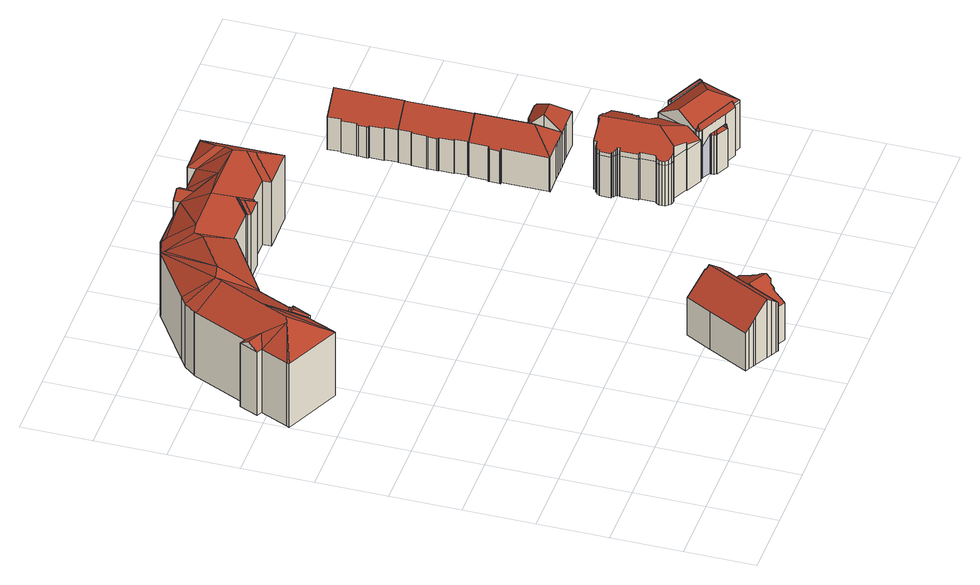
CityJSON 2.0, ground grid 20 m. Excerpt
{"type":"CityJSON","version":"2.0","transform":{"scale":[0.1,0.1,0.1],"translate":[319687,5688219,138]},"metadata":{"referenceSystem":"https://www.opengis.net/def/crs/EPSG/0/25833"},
"CityObjects":{
"building1":{"type":"Building","attributes":{"Gemeindeschluessel":14713000,"Geometrietyp2DReferenz":"3000","function":"31001_9998","roofType":"9999"},"children":["building1-1","building1-2"]},
"building1-1":{"type":"BuildingPart","attributes":{"Dachtyp_tdc":"tdcGableRoof","Dachneigung":40.59,"QualitaetDacherkennung":20,"Geometrietyp2DReferenz":"3000","roofType":"3100","measuredHeight":19.13},"parents":["building1"],"geometry":[{"type":"MultiSurface","lod":"2","boundaries":[[[0,1,2,3,4]],[[1,5,6,2]],[[5,7,8,6]],[[7,9,10,8]],[[9,11,12,10]],[[11,13,14,12]],[[13,15,16,14]],[[15,17,18,16]],[[17,19,20,18]],[[19,21,22,20]],[[21,23,24,22]],[[23,25,26,24]],[[25,27,28,26]],[[27,29,30,28]],[[29,31,32,30]],[[31,33,34,32]],[[33,35,34]],[[29,27,25,23,21,19,17,15,13,11,9]],[[9,7,5,1,0,36,37,38,33,31,29]],[[39,3,2,6,8,10,12,14,16,18,20,22,24,26,28,30,32,34]],[[0,4,36]],[[38,35,33]],[[4,3,39,37,36]],[[37,39,34,35,38]]],"semantics":{"surfaces":[{"type":"WallSurface"},{"type":"RoofSurface"},{"type":"GroundSurface"},{"type":"ClosureSurface"}],"values":[0,0,0,0,0,0,0,0,0,0,0,0,0,0,0,0,0,1,1,2,0,0,3,3]}}]},
"building1-2":{"type":"BuildingPart","attributes":{"Dachtyp_tdc":"tdcGableRoof","Dachneigung":28.57,"QualitaetDacherkennung":24,"Geometrietyp2DReferenz":"3000","roofType":"3100","measuredHeight":16.57},"parents":["building1"],"geometry":[{"type":"MultiSurface","lod":"2","boundaries":[[[40,41,42,43]],[[41,44,45,42]],[[44,46,47,45]],[[46,48,49,47]],[[48,4,3,49]],[[35,50,51,34]],[[50,52,53,51]],[[52,54,55,53]],[[54,56,57,55]],[[56,58,59,57]],[[58,60,61,59]],[[60,62,63,61]],[[62,64,65,63]],[[64,66,67,65]],[[66,68,69,67]],[[68,70,71,69]],[[70,40,43,71]],[[66,64,62,60,58,56,54,52,50,35,38,72]],[[72,36,4,48,46,44,41,40,70,68,66]],[[43,42,45,47,49,3,39,34,51,53,55,57,59,61,63,65,67,69,71]],[[37,36,72]],[[39,3,4,36,37]],[[38,37,72]],[[35,34,39,37,38]]],"semantics":{"surfaces":[{"type":"WallSurface"},{"type":"RoofSurface"},{"type":"GroundSurface"},{"type":"ClosureSurface"}],"values":[0,0,0,0,0,0,0,0,0,0,0,0,0,0,0,0,0,1,1,2,0,3,0,3]}}]},
"building2":{"type":"Building","attributes":{"name":"Neue Nikolaischule","Dachtyp_tdc":"tdcFreeFormRoof","Gemeindeschluessel":14713000,"Dachneigung":33.56,"QualitaetDacherkennung":16,"Geometrietyp2DReferenz":"3000","function":"31001_3021","roofType":"5000","measuredHeight":27.5},"geometry":[{"type":"MultiSurface","lod":"2","boundaries":[[[73,74,75,76]],[[74,77,78,75]],[[77,79,80,78]],[[79,81,82,80]],[[81,83,84,82]],[[83,85,86,84]],[[85,87,88,86]],[[87,89,90,88]],[[89,91,92,90]],[[91,93,94,92]],[[93,95,96,94]],[[95,97,98,96]],[[97,99,100,98]],[[99,101,102,100]],[[101,103,104,102]],[[103,105,106,104]],[[105,107,108,106]],[[107,109,110,108]],[[109,111,112,110]],[[111,113,114,112]],[[113,115,116,114]],[[115,117,118,116]],[[117,119,120,118]],[[119,121,122,120]],[[121,123,124,122]],[[123,125,126,124]],[[125,127,128,126]],[[127,129,130,128]],[[129,131,132,130]],[[131,133,134,132]],[[133,135,136,134]],[[135,137,138,136]],[[137,139,140,138]],[[139,141,142,140]],[[141,143,144,142]],[[143,145,146,144]],[[145,147,148,146]],[[147,149,150,148]],[[149,151,152,150]],[[151,153,154,152]],[[153,155,156,154]],[[155,157,158,156]],[[157,159,160,158]],[[159,161,162,160]],[[161,163,164,162]],[[163,165,166,164]],[[165,73,76,166]],[[167,165,163]],[[168,169,170,171,167,163,161]],[[168,161,159]],[[159,172,168]],[[159,173,172]],[[157,173,159]],[[173,157,155]],[[168,174,169]],[[174,168,172]],[[175,176,173,155,153]],[[175,153,151]],[[177,178,179,176,175,151,149]],[[180,181,177,149,147]],[[180,147,145]],[[181,180,145,143]],[[143,177,181]],[[141,177,143]],[[177,141,139]],[[178,177,139,137]],[[133,137,135]],[[179,137,133]],[[137,179,178]],[[182,183,184,185,179,133,131]],[[186,182,131,129]],[[187,186,129,127]],[[187,127,125]],[[183,182,186,187,125,123]],[[184,183,123,121]],[[185,184,121,119]],[[173,176,179,185,119,117]],[[172,173,117,115]],[[174,172,115,113]],[[170,169,174,113,111]],[[188,189,171,170,111,109]],[[190,191,188,109,107]],[[192,190,107,105]],[[193,192,105,103]],[[193,103,101]],[[192,193,101,99]],[[191,190,192,99,97]],[[189,188,191,97,95]],[[194,195,189,95,93]],[[196,194,93,91]],[[196,91,89]],[[197,198,195,194,196,89,87]],[[85,197,87]],[[197,85,83]],[[198,197,83,81]],[[79,199,81]],[[199,79,200]],[[81,195,198]],[[199,195,81]],[[199,189,195]],[[73,189,199]],[[73,171,189]],[[73,167,171]],[[167,73,165]],[[201,200,79,77]],[[201,77,74]],[[199,200,201,74,73]],[[76,75,78,80,82,84,86,88,90,92,94,96,98,100,102,104,106,108,110,112,114,116,118,120,122,124,126,128,130,132,134,136,138,140,142,144,146,148,150,152,154,156,158,160,162,164,166]]],"semantics":{"surfaces":[{"type":"WallSurface"},{"type":"RoofSurface"},{"type":"GroundSurface"}],"values":[0,0,0,0,0,0,0,0,0,0,0,0,0,0,0,0,0,0,0,0,0,0,0,0,0,0,0,0,0,0,0,0,0,0,0,0,0,0,0,0,0,0,0,0,0,0,0,1,1,1,1,1,1,1,1,1,1,1,1,1,0,1,1,1,1,1,1,1,1,1,1,1,1,1,1,1,1,1,1,1,1,1,1,1,1,1,1,1,1,1,1,1,1,1,1,1,1,1,1,1,1,1,1,1,1,0,1,2]}}]},
"building3":{"type":"Building","attributes":{"Dachtyp_tdc":"tdcFreeFormRoof","Gemeindeschluessel":14713000,"Dachneigung":30.1,"QualitaetDacherkennung":32,"Geometrietyp2DReferenz":"3000","function":"31001_9998","roofType":"5000","measuredHeight":19.57},"geometry":[{"type":"MultiSurface","lod":"2","boundaries":[[[202,203,204,205]],[[203,206,207,204]],[[206,208,209,207]],[[208,210,211,209]],[[210,212,213,211]],[[212,214,215,213]],[[214,216,217,215]],[[216,218,219,217]],[[218,220,221,219]],[[220,222,223,221]],[[222,224,225,223]],[[224,226,227,225]],[[226,228,229,227]],[[228,230,231,229]],[[230,232,233,231]],[[232,234,235,233]],[[234,236,237,235]],[[236,238,239,237]],[[238,240,241,239]],[[240,242,243,241]],[[242,244,245,243]],[[244,246,247,245]],[[246,248,249,247]],[[248,250,251,249]],[[250,252,253,251]],[[252,254,255,253]],[[254,256,257,255]],[[256,258,259,257]],[[258,260,261,259]],[[260,262,263,261]],[[262,264,265,263]],[[264,266,267,265]],[[266,268,269,267]],[[268,270,271,269]],[[270,272,273,271]],[[272,274,275,273]],[[274,276,277,275]],[[276,278,279,277]],[[278,280,281,279]],[[280,282,283,281]],[[282,284,285,283]],[[284,286,287,285]],[[286,202,205,287]],[[288,289,290,291,292,293,294]],[[216,295,296,297,298,299,300,301,302,303,304,305,291,290]],[[305,306,307,308,309,310,311,312,313,314,315,316,317,318,319,320,321,322,323,324,325,326,327,328,329,330,331,332,333,292,291]],[[226,333,332,228]],[[224,293,292,333,226]],[[228,332,331,230]],[[230,331,330,232]],[[232,330,329,234]],[[234,329,328,236]],[[236,328,327,238]],[[238,327,326,240]],[[240,326,325,242]],[[242,325,324,244]],[[244,324,323,246]],[[246,323,322,248]],[[248,322,321,250]],[[250,321,320,252]],[[252,320,319,254]],[[254,319,318,256]],[[256,318,317,258]],[[258,317,316,260]],[[260,316,315,262]],[[262,315,314,264]],[[264,314,313,266]],[[266,313,312,268]],[[268,312,311,270]],[[270,311,310,272]],[[272,310,309,274]],[[274,309,308,276]],[[276,308,307,278]],[[278,307,306,280]],[[280,306,305,304,282]],[[282,304,303,284]],[[284,303,302,286]],[[286,302,301,202]],[[202,301,300,203]],[[203,300,299,206]],[[206,299,298,208]],[[208,298,297,210]],[[210,297,296,212]],[[214,295,216]],[[212,296,295,214]],[[220,288,294,222]],[[222,294,293,224]],[[218,289,288,220]],[[216,290,289,218]],[[205,204,207,209,211,213,215,217,219,221,223,225,227,229,231,233,235,237,239,241,243,245,247,249,251,253,255,257,259,261,263,265,267,269,271,273,275,277,279,281,283,285,287]]],"semantics":{"surfaces":[{"type":"WallSurface"},{"type":"RoofSurface"},{"type":"GroundSurface"}],"values":[0,0,0,0,0,0,0,0,0,0,0,0,0,0,0,0,0,0,0,0,0,0,0,0,0,0,0,0,0,0,0,0,0,0,0,0,0,0,0,0,0,0,0,1,1,1,0,0,0,0,0,0,0,0,0,0,0,0,0,0,0,0,0,0,0,0,0,0,0,0,0,0,0,0,0,0,0,0,0,0,0,0,0,0,0,0,0,0,0,2]}}]},
"building4":{"type":"Building","attributes":{"Dachtyp_tdc":"tdcPolyFlatRoof","Gemeindeschluessel":14713000,"Dachneigung":6.44,"QualitaetDacherkennung":60,"Geometrietyp2DReferenz":"3000","function":"31001_9998","roofType":"2100","measuredHeight":12.75},"geometry":[{"type":"MultiSurface","lod":"2","boundaries":[[[334,335,336,337]],[[335,338,339,336]],[[338,340,341,339]],[[340,342,343,341]],[[342,344,345,343]],[[344,334,337,345]],[[344,342,340,338,335,334]],[[337,336,339,341,343,345]]],"semantics":{"surfaces":[{"type":"WallSurface"},{"type":"RoofSurface"},{"type":"GroundSurface"}],"values":[0,0,0,0,0,0,1,2]}}]},
"building5":{"type":"Building","attributes":{"Gemeindeschluessel":14713000,"Geometrietyp2DReferenz":"3000","function":"31001_9998","roofType":"9999"},"children":["building5-1","building5-2"]},
"building5-1":{"type":"BuildingPart","attributes":{"Dachtyp_tdc":"tdcHipAndGableRoof","Dachneigung":44.38,"QualitaetDacherkennung":77,"Geometrietyp2DReferenz":"3000","roofType":"5000","measuredHeight":15.87},"parents":["building5"],"geometry":[{"type":"MultiSurface","lod":"2","boundaries":[[[346,347,348,349]],[[350,351,352,353]],[[350,354,355,351]],[[354,356,357,355]],[[356,358,359,357]],[[358,360,361,359]],[[360,362,363,361]],[[362,364,365,363]],[[364,366,367,365]],[[366,368,369,367]],[[368,370,371,369]],[[370,372,373,371]],[[372,374,375,373]],[[374,346,349,375]],[[370,368,366,364,362,360,358,376]],[[358,356,354,350,353,377,376]],[[377,378,347,346,374,372,370,376]],[[349,348,379,352,351,355,357,359,361,363,365,367,369,371,373,375]],[[380,378,377]],[[379,348,347,378,380]],[[353,380,377]],[[353,352,379,380]]],"semantics":{"surfaces":[{"type":"WallSurface"},{"type":"RoofSurface"},{"type":"GroundSurface"},{"type":"ClosureSurface"}],"values":[0,0,0,0,0,0,0,0,0,0,0,0,0,0,1,1,1,2,0,3,0,3]}}]},
"building5-2":{"type":"BuildingPart","attributes":{"Dachtyp_tdc":"tdcHipAndGableRoof","Dachneigung":44.85,"QualitaetDacherkennung":84,"Geometrietyp2DReferenz":"3000","roofType":"5000","measuredHeight":16.73},"parents":["building5"],"geometry":[{"type":"MultiSurface","lod":"2","boundaries":[[[381,382,383,384]],[[382,385,386,383]],[[385,387,388,386]],[[387,389,390,388]],[[389,391,392,390]],[[391,393,394,392]],[[393,395,396,394]],[[395,353,352,396]],[[347,397,398,348]],[[397,399,400,398]],[[399,401,402,400]],[[401,403,404,402]],[[403,405,406,404]],[[405,407,408,406]],[[407,381,384,408]],[[403,401,399,397,347,409]],[[347,378,380,353,395,393,409]],[[393,391,389,387,385,382,381,407,405,403,409]],[[384,383,386,388,390,392,394,396,352,379,348,398,400,402,404,406,408]],[[347,348,379,380,378]],[[380,379,352,353]]],"semantics":{"surfaces":[{"type":"WallSurface"},{"type":"RoofSurface"},{"type":"GroundSurface"},{"type":"ClosureSurface"}],"values":[0,0,0,0,0,0,0,0,0,0,0,0,0,0,0,1,1,1,2,3,3]}}]},
"building6":{"type":"Building","attributes":{"Dachtyp_tdc":"tdcFreeFormRoof","Gemeindeschluessel":14713000,"Dachneigung":43.45,"QualitaetDacherkennung":94,"Geometrietyp2DReferenz":"3000","function":"31001_9998","roofType":"5000","measuredHeight":16.15},"geometry":[{"type":"MultiSurface","lod":"2","boundaries":[[[410,411,412,413]],[[411,414,415,412]],[[414,416,417,415]],[[416,418,419,417]],[[418,420,421,419]],[[420,422,423,421]],[[422,424,425,423]],[[424,426,427,425]],[[426,428,429,427]],[[428,430,431,429]],[[430,432,433,431]],[[432,434,435,433]],[[434,436,437,435]],[[436,438,439,437]],[[438,440,441,439]],[[440,442,443,441]],[[442,444,445,443]],[[444,446,447,445]],[[446,448,449,447]],[[448,410,413,449]],[[426,424,422,420,418,416,414,450,451]],[[436,434,432,430,428,451,450,411,410,448,446,444,442,440,438]],[[414,411,450]],[[428,426,451]],[[413,412,415,417,419,421,423,425,427,429,431,433,435,437,439,441,443,445,447,449]]],"semantics":{"surfaces":[{"type":"WallSurface"},{"type":"RoofSurface"},{"type":"GroundSurface"}],"values":[0,0,0,0,0,0,0,0,0,0,0,0,0,0,0,0,0,0,0,0,1,1,0,0,2]}}]},
"building7":{"type":"Building","attributes":{"Gemeindeschluessel":14713000,"Geometrietyp2DReferenz":"3000","function":"31001_9998","roofType":"9999"},"children":["building7-1","building7-2","building7-3","building7-4"]},
"building7-1":{"type":"BuildingPart","attributes":{"Dachtyp_tdc":"tdcFreeFormRoof","Dachneigung":75.04,"QualitaetDacherkennung":13,"Geometrietyp2DReferenz":"3000","roofType":"5000","measuredHeight":17.94},"parents":["building7"],"geometry":[{"type":"MultiSurface","lod":"2","boundaries":[[[452,453,454,455]],[[456,457,458,459,460]],[[457,461,462,459,458]],[[461,463,464,465,466,462]],[[467,468,469,470,471]],[[467,452,455,468]],[[463,461,472]],[[461,457,456,453,452,467,473,472]],[[467,471,473]],[[471,463,472,473]],[[455,474,458,459,462,466,469,468]],[[460,475,454,453,456]],[[460,459,458,474,475]],[[474,455,454,475]],[[464,463,471]],[[470,469,466,465]],[[471,470,465,464]]],"semantics":{"surfaces":[{"type":"WallSurface"},{"type":"RoofSurface"},{"type":"GroundSurface"},{"type":"ClosureSurface"}],"values":[0,0,0,0,0,0,1,1,1,1,2,0,3,3,0,3,3]}}]},
"building7-2":{"type":"BuildingPart","attributes":{"Dachtyp_tdc":"tdcHipAndGableRoof","Dachneigung":33.04,"QualitaetDacherkennung":52,"Geometrietyp2DReferenz":"3000","roofType":"5000","measuredHeight":19.63},"parents":["building7"],"geometry":[{"type":"MultiSurface","lod":"2","boundaries":[[[476,477,478,479]],[[477,470,469,478]],[[465,480,481,466]],[[480,482,483,481]],[[484,485,486]],[[485,487,480,488,486]],[[464,471,484,486,488]],[[465,464,488,480]],[[477,484,471,470]],[[482,487,485,476]],[[480,487,482]],[[476,485,484,477]],[[483,479,478,469,466,481]],[[479,483,482,476]],[[466,469,470,465]],[[470,471,464,465]]],"semantics":{"surfaces":[{"type":"WallSurface"},{"type":"RoofSurface"},{"type":"GroundSurface"},{"type":"ClosureSurface"}],"values":[0,0,0,0,1,1,1,0,0,0,0,0,2,3,3,3]}}]},
"building7-3":{"type":"BuildingPart","attributes":{"Dachtyp_tdc":"tdcFreeFormRoof","Dachneigung":31.87,"QualitaetDacherkennung":18,"Geometrietyp2DReferenz":"3000","roofType":"5000","measuredHeight":15.77},"parents":["building7"],"geometry":[{"type":"MultiSurface","lod":"2","boundaries":[[[489,490,491,483,482]],[[490,492,493,491]],[[492,494,476,479,493]],[[495,494,492]],[[496,495,492,490]],[[496,490,489]],[[495,496,489,494]],[[483,491,493,479]],[[482,476,494,489]],[[482,483,479,476]]],"semantics":{"surfaces":[{"type":"WallSurface"},{"type":"RoofSurface"},{"type":"GroundSurface"},{"type":"ClosureSurface"}],"values":[0,0,0,1,1,1,1,2,0,3]}}]},
"building7-4":{"type":"BuildingPart","attributes":{"Dachtyp_tdc":"tdcFreeFormRoof","Dachneigung":40.21,"QualitaetDacherkennung":10,"Geometrietyp2DReferenz":"3000","roofType":"5000","measuredHeight":13.41},"parents":["building7"],"geometry":[{"type":"MultiSurface","lod":"2","boundaries":[[[497,498,499,500]],[[498,501,502,499]],[[501,503,504,502]],[[503,505,506,504]],[[505,507,508,506]],[[507,509,510,508]],[[509,511,512,510]],[[511,513,514,512]],[[513,515,516,514]],[[515,475,474,516]],[[517,460,459,458]],[[454,497,500,455]],[[475,517,475,515,518]],[[515,513,519,518]],[[513,511,520,519]],[[511,509,521,522,520]],[[509,507,521]],[[507,505,523,522,521]],[[505,503,523]],[[503,501,524,523]],[[501,498,525,524]],[[498,497,526,525]],[[497,454,526]],[[454,475,518,519,520,522,523,524,525,526]],[[500,499,502,504,506,508,510,512,514,516,474,458,474,455]],[[475,517,458,474]],[[474,475,454,455]]],"semantics":{"surfaces":[{"type":"WallSurface"},{"type":"RoofSurface"},{"type":"GroundSurface"},{"type":"ClosureSurface"}],"values":[0,0,0,0,0,0,0,0,0,0,0,0,1,1,1,1,1,1,1,1,1,1,1,1,2,3,3]}}]},
"building8":{"type":"Building","attributes":{"Dachtyp_tdc":"tdcGableRoof","Gemeindeschluessel":14713000,"Dachneigung":44.89,"QualitaetDacherkennung":95,"Geometrietyp2DReferenz":"3000","function":"31001_9998","roofType":"3100","measuredHeight":16.19},"geometry":[{"type":"MultiSurface","lod":"2","boundaries":[[[527,528,529,530]],[[528,531,532,529]],[[531,533,534,532]],[[533,535,536,534]],[[535,537,538,536]],[[537,539,540,538]],[[539,541,542,540]],[[541,543,544,542]],[[543,545,546,544]],[[545,547,548,546]],[[547,549,550,548]],[[549,551,552,550]],[[551,553,554,552]],[[553,555,556,554]],[[555,557,558,556]],[[557,559,560,558]],[[559,561,562,560]],[[561,563,564,562]],[[563,565,566,564]],[[565,567,568,566]],[[567,527,530,568]],[[563,561,559,557,555,553,551,549,547]],[[547,545,543,541,539,537,535,533,531,528,527,567,565,563]],[[530,529,532,534,536,538,540,542,544,546,548,550,552,554,556,558,560,562,564,566,568]]],"semantics":{"surfaces":[{"type":"WallSurface"},{"type":"RoofSurface"},{"type":"GroundSurface"}],"values":[0,0,0,0,0,0,0,0,0,0,0,0,0,0,0,0,0,0,0,0,0,1,1,2]}}]}
},
"vertices":[
[660,22,187],[650,4,187],[650,4,28],[660,22,28],[660,22,150],[645,7,192],[645,7,28],[630,15,206],[630,15,28],[615,23,219],[615,23,28],[578,43,183],[578,43,28],[571,46,176],[571,46,28],[557,54,162],[557,54,28],[545,60,151],[545,60,28],[605,174,151],[605,174,28],[645,249,152],[645,249,28],[660,241,165],[660,241,28],[704,218,209],[704,218,28],[703,215,209],[703,215,28],[713,209,219],[713,209,28],[747,191,188],[747,191,28],[735,168,188],[735,168,28],[735,168,150],[693,86,187],[698,96,188],[703,106,188],[698,96,28],
[724,37,173],[720,39,172],[720,39,28],[724,37,28],[701,3,151],[701,3,28],[700,1,150],[700,1,28],[679,12,150],[679,12,28],[756,156,150],[756,156,28],[758,158,148],[758,158,28],[762,156,148],[762,156,28],[778,148,148],[778,148,28],[758,111,171],[758,111,28],[762,108,171],[762,108,28],[755,95,179],[755,95,28],[759,82,184],[759,82,28],[752,67,193],[752,67,28],[744,53,185],[744,53,28],[731,49,180],[731,49,28],[698,96,193],
[575,1602,209],[574,1620,209],[574,1620,1],[575,1602,1],[634,1621,209],[634,1621,1],[634,1603,209],[634,1603,1],[721,1603,209],[721,1603,1],[721,1627,209],[721,1627,1],[837,1628,209],[837,1628,1],[841,1628,209],[841,1628,1],[843,1400,209],[843,1400,1],[723,1399,209],[723,1399,1],[722,1424,209],[722,1424,1],[641,1424,209],[641,1424,1],[641,1421,209],[641,1421,1],[636,1421,209],[636,1421,1],[635,1411,209],[635,1411,1],[577,1410,209],[577,1410,1],[576,1420,209],[576,1420,1],[571,1421,209],[571,1421,1],[571,1423,209],[571,1423,1],[468,1422,209],[468,1422,1],[468,1418,209],[468,1418,1],[279,1297,209],[279,1297,1],[276,1297,209],[276,1297,1],[233,1202,209],[233,1202,1],[235,1201,209],[235,1201,1],[233,1198,209],[233,1198,1],[242,1193,209],[242,1193,1],[217,1139,209],[217,1139,1],[208,1144,209],[208,1144,1],[207,1140,209],[207,1140,1],[205,1141,209],[205,1141,1],[172,1064,209],[172,1064,1],[168,1057,209],[168,1057,1],[4,1132,209],[4,1132,1],[8,1140,209],[8,1140,1],[43,1218,209],[43,1218,1],[28,1226,209],[28,1226,1],[52,1279,209],[52,1279,1],[68,1271,209],[68,1271,1],[142,1431,209],[142,1431,1],[142,1430,209],[142,1430,1],[169,1464,209],[169,1464,1],[195,1481,209],[195,1481,1],[358,1589,209],[358,1589,1],[359,1588,209],[359,1588,1],[398,1599,209],[398,1599,1],[398,1601,209],[398,1601,1],[409,1589,217],[357,1578,215],[390,1506,267],[391,1507,266],[424,1512,269],[262,1405,276],[228,1399,266],[372,1477,276],[144,1423,212],[216,1379,268],[107,1170,260],[123,1176,268],[157,1251,268],[40,1252,228],[83,1231,229],[189,1183,232],[187,1183,232],[185,1188,234],[184,1188,235],[194,1184,229],[203,1180,229],[607,1461,234],[562,1513,269],[606,1455,233],[607,1456,234],[606,1450,230],[606,1436,229],[782,1485,249],[753,1514,268],[783,1460,249],[781,1567,250],[781,1542,250],[656,1523,262],[605,1573,228],[604,1620,229],
[1328,607,159],[1321,607,159],[1321,607,26],[1328,607,26],[1321,591,159],[1321,591,26],[1321,587,159],[1321,587,26],[1306,587,159],[1306,587,26],[1305,554,159],[1305,554,26],[1337,540,159],[1337,540,26],[1339,539,159],[1339,539,26],[1279,410,159],[1279,410,26],[1277,405,159],[1277,405,26],[1231,427,159],[1231,427,26],[1233,431,159],[1233,431,26],[1188,451,159],[1188,451,26],[1177,448,159],[1177,448,26],[1165,450,159],[1165,450,26],[1158,455,159],[1158,455,26],[1153,463,159],[1153,463,26],[1151,471,159],[1151,471,26],[1152,479,159],[1152,479,26],[1156,487,159],[1156,487,26],[1161,492,159],[1161,492,26],[1161,535,159],[1161,535,26],[1156,536,159],[1156,536,26],[1156,588,159],[1156,588,26],[1162,588,159],[1162,588,26],[1161,596,159],[1161,596,26],[1156,595,159],[1156,595,26],[1156,599,159],[1156,599,26],[1150,602,159],[1150,602,26],[1149,607,159],[1149,607,26],[1144,607,159],[1144,607,26],[1145,640,159],[1145,640,26],[1148,640,159],[1148,640,26],[1149,646,159],[1149,646,26],[1156,650,159],[1156,650,26],[1155,652,159],[1155,652,26],[1167,652,159],[1167,652,26],[1167,662,159],[1167,662,26],[1220,662,159],[1220,662,26],[1220,665,159],[1220,665,26],[1263,665,159],[1263,665,26],[1263,662,159],[1263,662,26],[1328,662,159],[1328,662,26],[1277,405,163],[1279,410,165],[1296,447,186],[1232,501,222],[1191,450,195],[1233,431,181],[1231,427,178],[1337,540,161],[1305,554,178],[1306,587,178],[1321,587,169],[1321,591,169],[1321,607,168],[1328,607,164],[1328,662,163],[1263,662,201],[1263,665,201],[1227,665,222],[1220,665,217],[1220,662,217],[1167,662,184],[1167,652,184],[1155,652,177],[1156,650,177],[1149,646,173],[1148,640,172],[1145,640,170],[1144,607,170],[1149,607,172],[1150,602,173],[1156,599,176],[1156,595,177],[1161,596,180],[1162,588,180],[1156,588,176],[1156,536,176],[1161,535,179],[1161,492,178],[1156,487,174],[1152,479,172],[1151,471,171],[1153,463,172],[1158,455,175],[1165,450,180],[1177,448,187],[1188,451,194],
[1305,554,155],[1306,587,155],[1306,587,28],[1305,554,28],[1321,587,153],[1321,587,28],[1321,591,153],[1321,591,28],[1337,590,152],[1337,590,28],[1337,540,152],[1337,540,28],
[1262,770,129],[1244,770,129],[1244,770,18],[1262,770,18],[1270,866,130],[1270,866,18],[1243,866,18],[1243,866,130],[1281,874,123],[1281,874,18],[1338,875,123],[1338,875,18],[1339,869,129],[1339,869,18],[1339,861,128],[1339,861,18],[1353,861,114],[1353,861,18],[1353,824,114],[1353,824,18],[1337,823,130],[1337,823,18],[1337,792,129],[1337,792,18],[1337,772,129],[1337,772,18],[1282,771,129],[1282,771,18],[1265,771,129],[1265,771,18],[1291,819,177],[1244,819,177],[1244,771,129],[1244,819,18],[1244,819,130],
[1127,901,124],[1127,904,124],[1127,904,18],[1127,901,18],[1127,931,125],[1127,931,18],[1127,935,125],[1127,935,18],[1132,935,129],[1132,935,18],[1132,990,130],[1132,990,18],[1187,990,185],[1187,990,18],[1242,990,130],[1242,990,18],[1224,770,129],[1224,770,18],[1206,770,129],[1206,770,18],[1191,770,129],[1191,770,18],[1132,769,129],[1132,769,18],[1132,772,129],[1132,772,18],[1132,901,130],[1132,901,18],[1188,828,185],
[1130,1144,131],[1130,1180,131],[1130,1180,22],[1130,1144,22],[1241,1181,131],[1241,1181,22],[1241,1129,131],[1241,1129,22],[1241,1111,131],[1241,1111,22],[1242,1082,131],[1242,1082,22],[1242,1059,131],[1242,1059,22],[1242,996,131],[1242,996,22],[1242,990,131],[1242,990,22],[1132,990,131],[1132,990,22],[1132,992,132],[1132,992,22],[1131,1028,131],[1131,1028,22],[1129,1028,130],[1129,1028,22],[1128,1069,129],[1128,1069,22],[1126,1070,127],[1126,1070,22],[1126,1075,127],[1126,1075,22],[1126,1097,127],[1126,1097,22],[1125,1102,127],[1125,1102,22],[1128,1103,129],[1128,1103,22],[1128,1144,129],[1128,1144,22],[1185,1180,184],[1187,990,184],
[1373,367,184],[1373,367,185],[1373,367,154],[1373,367,27],[1290,405,185],[1291,405,185],[1291,405,27],[1290,405,27],[1290,405,131],[1279,410,185],[1279,410,27],[1284,420,185],[1284,420,184],[1284,420,177],[1284,420,27],[1407,351,185],[1407,351,27],[1412,362,27],[1412,362,177],[1412,362,185],[1287,413,205],[1404,359,207],[1316,393,27],[1316,393,154],
[1495,467,177],[1441,349,177],[1441,349,27],[1495,467,27],[1339,539,177],[1339,539,27],[1384,518,177],[1384,518,27],[1441,349,185],[1495,467,178],[1412,427,224],[1384,518,178],[1309,474,224],
[1384,518,182],[1388,527,182],[1388,527,27],[1499,476,182],[1499,476,27],[1495,467,182],[1492,474,185],[1390,520,185],
[1370,363,154],[1368,364,154],[1368,364,27],[1370,363,27],[1363,360,154],[1363,360,27],[1356,359,154],[1356,359,27],[1355,356,154],[1355,356,27],[1320,373,154],[1320,373,27],[1320,375,154],[1320,375,27],[1316,380,154],[1316,380,27],[1315,388,154],[1315,388,27],[1314,389,154],[1314,389,27],[1291,405,131],[1317,390,156],[1318,389,157],[1323,383,160],[1328,377,160],[1329,378,161],[1352,367,161],[1360,366,159],[1368,367,156],[1369,366,156],
[1127,1217,127],[1127,1258,127],[1127,1258,23],[1127,1217,23],[1124,1258,124],[1124,1258,23],[1124,1264,124],[1124,1264,23],[1124,1286,124],[1124,1286,23],[1124,1291,124],[1124,1291,23],[1126,1292,127],[1126,1292,23],[1126,1334,127],[1126,1334,23],[1129,1335,130],[1129,1335,23],[1128,1372,130],[1128,1372,23],[1184,1372,185],[1184,1372,23],[1239,1372,130],[1239,1372,23],[1240,1317,130],[1240,1317,23],[1240,1298,130],[1240,1298,23],[1240,1278,130],[1240,1278,23],[1240,1270,130],[1240,1270,23],[1240,1245,130],[1240,1245,23],[1241,1181,130],[1241,1181,23],[1185,1180,185],[1185,1180,23],[1130,1180,129],[1130,1180,23],[1129,1217,129],[1129,1217,23]
]}
